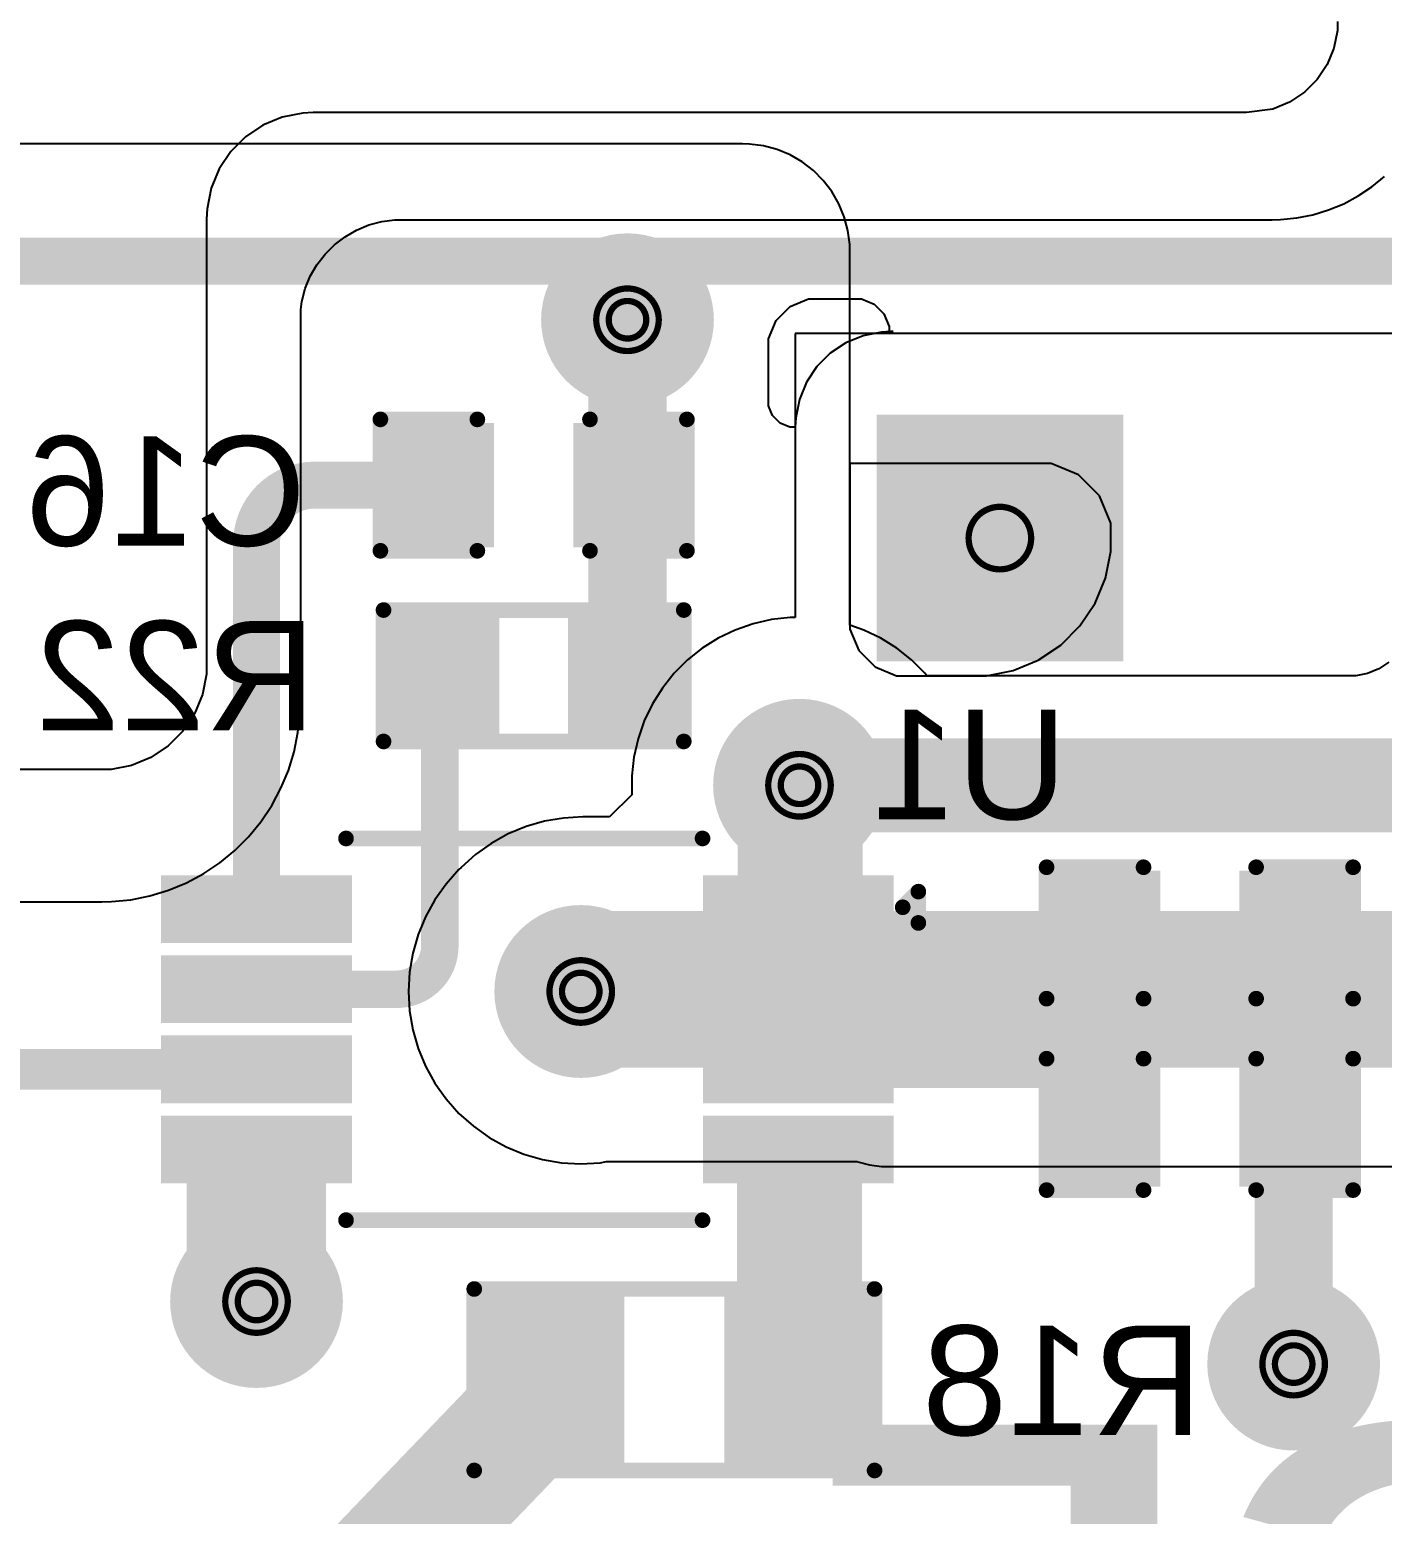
# Model space of a CAD drawing. Header units: inches. Extents: x 0 to 11.2, y -0.2 to 5.5.
# Drawn here: x 0.6289 to 1.0614, y 1.112 to 1.5865 of the extents above; entities that cross this region are included whole.
import ezdxf

# ---------------------------------------------------------------- set-up
doc = ezdxf.new("R2010")
doc.units = ezdxf.units.IN
doc.header["$MEASUREMENT"] = 0
for name, color, linetype in [('Bottom Layer', 5, 'Continuous'), ('Bottom Overlay', 54, 'Continuous'), ('Bottom Paste', 16, 'Continuous'), ('Bottom Solder', 6, 'Continuous'), ('Drill Drawing', 1, 'Continuous'), ('Multi-Layer', 9, 'Continuous'), ('Pad Holes', 156, 'Continuous'), ('Top Layer', 1, 'Continuous'), ('Top Overlay', 2, 'Continuous'), ('Top Solder', 216, 'Continuous'), ('Via Holes', 16, 'Continuous')]:
    doc.layers.add(name, color=color, linetype=linetype)
doc.styles.add('Arial', font='', dxfattribs={"height": 0.2})
doc.styles.add('Arial Black', font='', dxfattribs={"height": 0.2})
doc.styles.get('Arial').set_extended_font_data('Arial')
doc.styles.get('Arial Black').set_extended_font_data('Arial Black')

# ---------------------------------------------------------------- blocks, each defined once
blk = doc.blocks.new('FTEFD25_037_2')
at = {"layer": 'Bottom Layer'}
blk.add_hatch(color=5, dxfattribs=at).paths.add_polyline_path([(0.47834635, -0.23228345), (0.40748025, -0.23228345), (0.40748025, -0.16141735), (0.47834635, -0.16141735)])
at = {"layer": 'Bottom Solder'}
blk.add_hatch(color=6, dxfattribs=at).paths.add_polyline_path([(0.48234635, -0.23628345), (0.40348025, -0.23628345), (0.40348025, -0.15741735), (0.48234635, -0.15741735)])
at = {"layer": 'Multi-Layer'}
blk.add_hatch(color=9, dxfattribs=at).paths.add_polyline_path([(0.47834635, -0.23228345), (0.40748025, -0.23228345), (0.40748025, -0.16141735), (0.47834635, -0.16141735)])
at = {"layer": 'Pad Holes'}
h = blk.add_hatch(color=7, dxfattribs=at)
edge = h.paths.add_edge_path()
edge.add_arc((0.4429133, -0.1968504), 0.0177165, 0, 360)
at = {"layer": 'Top Layer'}
blk.add_hatch(color=1, dxfattribs=at).paths.add_polyline_path([(0.47834635, -0.23228345), (0.40748025, -0.23228345), (0.40748025, -0.16141735), (0.47834635, -0.16141735)])
at = {"layer": 'Top Solder'}
blk.add_hatch(color=216, dxfattribs=at).paths.add_polyline_path([(0.48234635, -0.23628345), (0.40348025, -0.23628345), (0.40348025, -0.15741735), (0.48234635, -0.15741735)])
blk = doc.blocks.new('R___0603_B_32')
at = {"layer": 'Bottom Layer'}
for points in [[(-0.045, -0.0175), (-0.045, 0.0175), (-0.015, 0.0175), (-0.015, -0.0175)], [(0.015, -0.0175), (0.015, 0.0175), (0.045, 0.0175), (0.045, -0.0175)]]:
    blk.add_hatch(color=5, dxfattribs=at).paths.add_polyline_path(points)
at = {"layer": 'Bottom Paste'}
for points in [[(-0.045, -0.0175), (-0.045, 0.0175), (-0.015, 0.0175), (-0.015, -0.0175)], [(0.015, -0.0175), (0.015, 0.0175), (0.045, 0.0175), (0.045, -0.0175)]]:
    blk.add_hatch(color=16, dxfattribs=at).paths.add_polyline_path(points)
at = {"layer": 'Bottom Solder'}
for points in [[(-0.049, -0.0215), (-0.049, 0.0215), (-0.011, 0.0215), (-0.011, -0.0215)], [(0.011, -0.0215), (0.011, 0.0215), (0.049, 0.0215), (0.049, -0.0215)]]:
    blk.add_hatch(color=6, dxfattribs=at).paths.add_polyline_path(points)
at = {"layer": 'Bottom Overlay'}
for points in [[(-0.048, 0.021, 0.005, 0.005, 0), (-0.048, -0.021, 0.005, 0.005, 0)], [(0.0480001, 0.021, 0.005, 0.005, 0), (-0.048, 0.021, 0.005, 0.005, 0)], [(0.0480001, 0.021, 0.005, 0.005, 0), (0.0480001, -0.0209999, 0.005, 0.005, 0)], [(0.0480001, -0.0209999, 0.005, 0.005, 0), (-0.048, -0.021, 0.005, 0.005, 0)]]:
    blk.add_lwpolyline(points, format="xyseb", dxfattribs=at)
for points in [[(-0.04925, 0.021, 0.0025, 0.0025, 1), (-0.04675, 0.021, 0.0025, 0.0025, 1)], [(-0.04925, 0.021, 0.0025, 0.0025, 1), (-0.04675, 0.021, 0.0025, 0.0025, 1)], [(0.0467501, 0.021, 0.0025, 0.0025, 1), (0.0492501, 0.021, 0.0025, 0.0025, 1)], [(0.0467501, 0.021, 0.0025, 0.0025, 1), (0.0492501, 0.021, 0.0025, 0.0025, 1)], [(-0.04925, -0.021, 0.0025, 0.0025, 1), (-0.04675, -0.021, 0.0025, 0.0025, 1)], [(-0.04925, -0.021, 0.0025, 0.0025, 1), (-0.04675, -0.021, 0.0025, 0.0025, 1)], [(0.0467501, -0.0209999, 0.0025, 0.0025, 1), (0.0492501, -0.0209999, 0.0025, 0.0025, 1)], [(0.0467501, -0.0209999, 0.0025, 0.0025, 1), (0.0492501, -0.0209999, 0.0025, 0.0025, 1)]]:
    blk.add_lwpolyline(points, format="xyseb", close=True, dxfattribs=at)
blk = doc.blocks.new('C___0603_B_68')
at = {"layer": 'Bottom Layer'}
for points in [[(-0.045, -0.0175), (-0.045, 0.0175), (-0.015, 0.0175), (-0.015, -0.0175)], [(0.015, -0.0175), (0.015, 0.0175), (0.045, 0.0175), (0.045, -0.0175)]]:
    blk.add_hatch(color=5, dxfattribs=at).paths.add_polyline_path(points)
at = {"layer": 'Bottom Paste'}
for points in [[(-0.045, -0.0175), (-0.045, 0.0175), (-0.015, 0.0175), (-0.015, -0.0175)], [(0.015, -0.0175), (0.015, 0.0175), (0.045, 0.0175), (0.045, -0.0175)]]:
    blk.add_hatch(color=16, dxfattribs=at).paths.add_polyline_path(points)
at = {"layer": 'Bottom Solder'}
for points in [[(-0.0473622, -0.0198622), (-0.0473622, 0.0198622), (-0.0126378, 0.0198622), (-0.0126378, -0.0198622)], [(0.0126378, -0.0198622), (0.0126378, 0.0198622), (0.0473622, 0.0198622), (0.0473622, -0.0198622)]]:
    blk.add_hatch(color=6, dxfattribs=at).paths.add_polyline_path(points)
at = {"layer": 'Bottom Overlay'}
for points in [[(-0.049, -0.021, 0.005, 0.005, 0), (-0.0490001, 0.0209999, 0.005, 0.005, 0)], [(-0.0180001, 0.0209999, 0.005, 0.005, 0), (-0.0490001, 0.0209999, 0.005, 0.005, 0)], [(0.049, 0.021, 0.005, 0.005, 0), (0.018, 0.021, 0.005, 0.005, 0)], [(0.0490001, -0.0209999, 0.005, 0.005, 0), (0.049, 0.021, 0.005, 0.005, 0)], [(-0.0179999, -0.0210001, 0.005, 0.005, 0), (-0.049, -0.021, 0.005, 0.005, 0)], [(0.0490001, -0.0209999, 0.005, 0.005, 0), (0.0180001, -0.0209999, 0.005, 0.005, 0)]]:
    blk.add_lwpolyline(points, format="xyseb", dxfattribs=at)
for points in [[(-0.0502501, 0.0209999, 0.0025, 0.0025, 1), (-0.0477501, 0.0209999, 0.0025, 0.0025, 1)], [(-0.0502501, 0.0209999, 0.0025, 0.0025, 1), (-0.0477501, 0.0209999, 0.0025, 0.0025, 1)], [(-0.0192501, 0.0209999, 0.0025, 0.0025, 1), (-0.0167501, 0.0209999, 0.0025, 0.0025, 1)], [(0.01675, 0.021, 0.0025, 0.0025, 1), (0.01925, 0.021, 0.0025, 0.0025, 1)], [(0.04775, 0.021, 0.0025, 0.0025, 1), (0.05025, 0.021, 0.0025, 0.0025, 1)], [(0.04775, 0.021, 0.0025, 0.0025, 1), (0.05025, 0.021, 0.0025, 0.0025, 1)], [(-0.05025, -0.021, 0.0025, 0.0025, 1), (-0.04775, -0.021, 0.0025, 0.0025, 1)], [(-0.05025, -0.021, 0.0025, 0.0025, 1), (-0.04775, -0.021, 0.0025, 0.0025, 1)], [(-0.0192499, -0.0210001, 0.0025, 0.0025, 1), (-0.0167499, -0.0210001, 0.0025, 0.0025, 1)], [(0.0167501, -0.0209999, 0.0025, 0.0025, 1), (0.0192501, -0.0209999, 0.0025, 0.0025, 1)], [(0.0477501, -0.0209999, 0.0025, 0.0025, 1), (0.0502501, -0.0209999, 0.0025, 0.0025, 1)], [(0.0477501, -0.0209999, 0.0025, 0.0025, 1), (0.0502501, -0.0209999, 0.0025, 0.0025, 1)]]:
    blk.add_lwpolyline(points, format="xyseb", close=True, dxfattribs=at)
blk = doc.blocks.new('8_VSSOP__P_____0_65____5_3_1____B_82')
at = {"layer": 'Bottom Layer'}
for points in [[(-0.1151574, 0.02952755), (-0.1151574, 0.04724405), (-0.0580708, 0.04724405), (-0.0580708, 0.02952755)], [(0.0580708, 0.02952755), (0.0580708, 0.04724405), (0.1151574, 0.04724405), (0.1151574, 0.02952755)], [(-0.1151575, 0.003936850000000001), (-0.1151575, 0.02165335), (-0.0580709, 0.02165335), (-0.0580709, 0.003936849999999999)], [(0.0580708, 0.003937050000000002), (0.0580708, 0.02165355), (0.1151574, 0.02165355), (0.1151574, 0.003937049999999998)], [(-0.1151574, -0.02165355), (-0.1151574, -0.003937049999999998), (-0.0580708, -0.003937050000000002), (-0.0580708, -0.02165355)], [(0.0580708, -0.02165355), (0.0580708, -0.003937049999999998), (0.1151574, -0.003937050000000002), (0.1151574, -0.02165355)], [(-0.1151575, -0.04724425), (-0.1151575, -0.02952775), (-0.0580709, -0.02952775), (-0.0580709, -0.04724425)], [(0.0580708, -0.04724405), (0.0580708, -0.02952755), (0.1151574, -0.02952755), (0.1151574, -0.04724405)]]:
    blk.add_hatch(color=5, dxfattribs=at).paths.add_polyline_path(points)
at = {"layer": 'Bottom Paste'}
for points in [[(-0.1151574, 0.02952755), (-0.1151574, 0.04724405), (-0.0580708, 0.04724405), (-0.0580708, 0.02952755)], [(0.0580708, 0.02952755), (0.0580708, 0.04724405), (0.1151574, 0.04724405), (0.1151574, 0.02952755)], [(-0.1151575, 0.003936850000000001), (-0.1151575, 0.02165335), (-0.0580709, 0.02165335), (-0.0580709, 0.003936849999999999)], [(0.0580708, 0.003937050000000002), (0.0580708, 0.02165355), (0.1151574, 0.02165355), (0.1151574, 0.003937049999999998)], [(-0.1151574, -0.02165355), (-0.1151574, -0.003937049999999998), (-0.0580708, -0.003937050000000002), (-0.0580708, -0.02165355)], [(0.0580708, -0.02165355), (0.0580708, -0.003937049999999998), (0.1151574, -0.003937050000000002), (0.1151574, -0.02165355)], [(-0.1151575, -0.04724425), (-0.1151575, -0.02952775), (-0.0580709, -0.02952775), (-0.0580709, -0.04724425)], [(0.0580708, -0.04724405), (0.0580708, -0.02952755), (0.1151574, -0.02952755), (0.1151574, -0.04724405)]]:
    blk.add_hatch(color=16, dxfattribs=at).paths.add_polyline_path(points)
at = {"layer": 'Bottom Solder'}
for points in [[(-0.1171259, 0.02755905), (-0.1171259, 0.04921255), (-0.0561023, 0.04921255), (-0.0561023, 0.02755905)], [(0.0561023, 0.02755905), (0.0561023, 0.04921255), (0.1171259, 0.04921255), (0.1171259, 0.02755905)], [(-0.117126, 0.001968350000000002), (-0.117126, 0.02362185), (-0.0561024, 0.02362185), (-0.0561024, 0.001968349999999998)], [(0.0561023, 0.001968550000000002), (0.0561023, 0.02362205), (0.1171259, 0.02362205), (0.1171259, 0.001968549999999999)], [(-0.1171259, -0.02362205), (-0.1171259, -0.001968549999999999), (-0.0561023, -0.001968550000000002), (-0.0561023, -0.02362205)], [(0.0561023, -0.02362205), (0.0561023, -0.001968549999999999), (0.1171259, -0.001968550000000002), (0.1171259, -0.02362205)], [(-0.117126, -0.04921275), (-0.117126, -0.02755925), (-0.0561024, -0.02755925), (-0.0561024, -0.04921275)], [(0.0561023, -0.04921255), (0.0561023, -0.02755905), (0.1171259, -0.02755905), (0.1171259, -0.04921255)]]:
    blk.add_hatch(color=6, dxfattribs=at).paths.add_polyline_path(points)
at = {"layer": 'Bottom Overlay'}
for points in [[(0.0579999, 0.0609998, 0.005, 0.005, 0), (-0.056, 0.0609999, 0.005, 0.005, 0)], [(-0.1249999, -0.044, 0.005, 0.005, 0), (-0.125, -0.034, 0.005, 0.005, 0)], [(-0.12, -0.0390001, 0.005, 0.005, 0), (-0.125, -0.034, 0.005, 0.005, 0)], [(-0.12, -0.0390001, 0.005, 0.005, 0), (-0.1249999, -0.044, 0.005, 0.005, 0)], [(0.0579999, -0.0610001, 0.005, 0.005, 0), (-0.056, -0.0610001, 0.005, 0.005, 0)]]:
    blk.add_lwpolyline(points, format="xyseb", dxfattribs=at)
for points in [[(-0.05725, 0.0609999, 0.0025, 0.0025, 1), (-0.05475, 0.0609999, 0.0025, 0.0025, 1)], [(0.0567499, 0.0609998, 0.0025, 0.0025, 1), (0.0592499, 0.0609998, 0.0025, 0.0025, 1)], [(-0.12625, -0.034, 0.0025, 0.0025, 1), (-0.12375, -0.034, 0.0025, 0.0025, 1)], [(-0.12625, -0.034, 0.0025, 0.0025, 1), (-0.12375, -0.034, 0.0025, 0.0025, 1)], [(-0.12125, -0.0390001, 0.0025, 0.0025, 1), (-0.11875, -0.0390001, 0.0025, 0.0025, 1)], [(-0.12125, -0.0390001, 0.0025, 0.0025, 1), (-0.11875, -0.0390001, 0.0025, 0.0025, 1)], [(-0.1262499, -0.044, 0.0025, 0.0025, 1), (-0.1237499, -0.044, 0.0025, 0.0025, 1)], [(-0.1262499, -0.044, 0.0025, 0.0025, 1), (-0.1237499, -0.044, 0.0025, 0.0025, 1)], [(-0.05725, -0.0610001, 0.0025, 0.0025, 1), (-0.05475, -0.0610001, 0.0025, 0.0025, 1)], [(0.0567499, -0.0610001, 0.0025, 0.0025, 1), (0.0592499, -0.0610001, 0.0025, 0.0025, 1)]]:
    blk.add_lwpolyline(points, format="xyseb", close=True, dxfattribs=at)
blk = doc.blocks.new('R___0805_B_85')
at = {"layer": 'Bottom Layer'}
for points in [[(-0.0599999, 0.025), (-0.0199999, 0.025), (-0.0199999, -0.025), (-0.0599999, -0.025)], [(0.02, 0.025), (0.06, 0.025), (0.06, -0.025), (0.02, -0.025)]]:
    blk.add_hatch(color=5, dxfattribs=at).paths.add_polyline_path(points)
at = {"layer": 'Bottom Paste'}
for points in [[(-0.0599999, 0.025), (-0.0199999, 0.025), (-0.0199999, -0.025), (-0.0599999, -0.025)], [(0.02, 0.025), (0.06, 0.025), (0.06, -0.025), (0.02, -0.025)]]:
    blk.add_hatch(color=16, dxfattribs=at).paths.add_polyline_path(points)
at = {"layer": 'Bottom Solder'}
for points in [[(-0.0639999, 0.029), (-0.0159999, 0.029), (-0.0159999, -0.029), (-0.0639999, -0.029)], [(0.016, 0.029), (0.064, 0.029), (0.064, -0.029), (0.016, -0.029)]]:
    blk.add_hatch(color=6, dxfattribs=at).paths.add_polyline_path(points)
at = {"layer": 'Bottom Overlay'}
for points in [[(-0.064, 0.029, 0.005, 0.005, 0), (-0.064, -0.029, 0.005, 0.005, 0)], [(0.0640001, 0.029, 0.005, 0.005, 0), (-0.064, 0.029, 0.005, 0.005, 0)], [(0.0640001, 0.029, 0.005, 0.005, 0), (0.0640001, -0.029, 0.005, 0.005, 0)], [(0.0640001, -0.029, 0.005, 0.005, 0), (-0.064, -0.029, 0.005, 0.005, 0)]]:
    blk.add_lwpolyline(points, format="xyseb", dxfattribs=at)
for points in [[(-0.06525, 0.029, 0.0025, 0.0025, 1), (-0.06275, 0.029, 0.0025, 0.0025, 1)], [(-0.06525, 0.029, 0.0025, 0.0025, 1), (-0.06275, 0.029, 0.0025, 0.0025, 1)], [(0.0627501, 0.029, 0.0025, 0.0025, 1), (0.0652501, 0.029, 0.0025, 0.0025, 1)], [(0.0627501, 0.029, 0.0025, 0.0025, 1), (0.0652501, 0.029, 0.0025, 0.0025, 1)], [(-0.06525, -0.029, 0.0025, 0.0025, 1), (-0.06275, -0.029, 0.0025, 0.0025, 1)], [(-0.06525, -0.029, 0.0025, 0.0025, 1), (-0.06275, -0.029, 0.0025, 0.0025, 1)], [(0.0627501, -0.029, 0.0025, 0.0025, 1), (0.0652501, -0.029, 0.0025, 0.0025, 1)], [(0.0627501, -0.029, 0.0025, 0.0025, 1), (0.0652501, -0.029, 0.0025, 0.0025, 1)]]:
    blk.add_lwpolyline(points, format="xyseb", close=True, dxfattribs=at)
blk = doc.blocks.new('C___0603_B_90')
at = {"layer": 'Bottom Layer'}
for points in [[(-0.045, -0.0175), (-0.045, 0.0175), (-0.015, 0.0175), (-0.015, -0.0175)], [(0.015, -0.0175), (0.015, 0.0175), (0.045, 0.0175), (0.045, -0.0175)]]:
    blk.add_hatch(color=5, dxfattribs=at).paths.add_polyline_path(points)
at = {"layer": 'Bottom Paste'}
for points in [[(-0.045, -0.0175), (-0.045, 0.0175), (-0.015, 0.0175), (-0.015, -0.0175)], [(0.015, -0.0175), (0.015, 0.0175), (0.045, 0.0175), (0.045, -0.0175)]]:
    blk.add_hatch(color=16, dxfattribs=at).paths.add_polyline_path(points)
at = {"layer": 'Bottom Solder'}
for points in [[(-0.0473622, -0.0198622), (-0.0473622, 0.0198622), (-0.0126378, 0.0198622), (-0.0126378, -0.0198622)], [(0.0126378, -0.0198622), (0.0126378, 0.0198622), (0.0473622, 0.0198622), (0.0473622, -0.0198622)]]:
    blk.add_hatch(color=6, dxfattribs=at).paths.add_polyline_path(points)
at = {"layer": 'Bottom Overlay'}
for points in [[(-0.018, 0.0209999, 0.005, 0.005, 0), (-0.049, 0.021, 0.005, 0.005, 0)], [(-0.049, 0.021, 0.005, 0.005, 0), (-0.049, -0.021, 0.005, 0.005, 0)], [(0.049, 0.021, 0.005, 0.005, 0), (0.018, 0.021, 0.005, 0.005, 0)], [(0.049, 0.021, 0.005, 0.005, 0), (0.049, -0.021, 0.005, 0.005, 0)], [(-0.018, -0.021, 0.005, 0.005, 0), (-0.049, -0.021, 0.005, 0.005, 0)], [(0.049, -0.021, 0.005, 0.005, 0), (0.018, -0.021, 0.005, 0.005, 0)]]:
    blk.add_lwpolyline(points, format="xyseb", dxfattribs=at)
for points in [[(-0.05025, 0.021, 0.0025, 0.0025, 1), (-0.04775, 0.021, 0.0025, 0.0025, 1)], [(-0.05025, 0.021, 0.0025, 0.0025, 1), (-0.04775, 0.021, 0.0025, 0.0025, 1)], [(-0.01925, 0.0209999, 0.0025, 0.0025, 1), (-0.01675, 0.0209999, 0.0025, 0.0025, 1)], [(0.01675, 0.021, 0.0025, 0.0025, 1), (0.01925, 0.021, 0.0025, 0.0025, 1)], [(0.04775, 0.021, 0.0025, 0.0025, 1), (0.05025, 0.021, 0.0025, 0.0025, 1)], [(0.04775, 0.021, 0.0025, 0.0025, 1), (0.05025, 0.021, 0.0025, 0.0025, 1)], [(-0.05025, -0.021, 0.0025, 0.0025, 1), (-0.04775, -0.021, 0.0025, 0.0025, 1)], [(-0.05025, -0.021, 0.0025, 0.0025, 1), (-0.04775, -0.021, 0.0025, 0.0025, 1)], [(-0.01925, -0.021, 0.0025, 0.0025, 1), (-0.01675, -0.021, 0.0025, 0.0025, 1)], [(0.01675, -0.021, 0.0025, 0.0025, 1), (0.01925, -0.021, 0.0025, 0.0025, 1)], [(0.04775, -0.021, 0.0025, 0.0025, 1), (0.05025, -0.021, 0.0025, 0.0025, 1)], [(0.04775, -0.021, 0.0025, 0.0025, 1), (0.05025, -0.021, 0.0025, 0.0025, 1)]]:
    blk.add_lwpolyline(points, format="xyseb", close=True, dxfattribs=at)
blk = doc.blocks.new('C___0603_B_91')
at = {"layer": 'Bottom Layer'}
for points in [[(-0.045, -0.0175), (-0.045, 0.0175), (-0.015, 0.0175), (-0.015, -0.0175)], [(0.0150001, -0.0174999), (0.0150001, 0.0175001), (0.0450001, 0.0175001), (0.0450001, -0.0174999)]]:
    blk.add_hatch(color=5, dxfattribs=at).paths.add_polyline_path(points)
at = {"layer": 'Bottom Paste'}
for points in [[(-0.045, -0.0175), (-0.045, 0.0175), (-0.015, 0.0175), (-0.015, -0.0175)], [(0.0150001, -0.0174999), (0.0150001, 0.0175001), (0.0450001, 0.0175001), (0.0450001, -0.0174999)]]:
    blk.add_hatch(color=16, dxfattribs=at).paths.add_polyline_path(points)
at = {"layer": 'Bottom Solder'}
for points in [[(-0.0473622, -0.0198622), (-0.0473622, 0.0198622), (-0.0126378, 0.0198622), (-0.0126378, -0.0198622)], [(0.0126379, -0.0198621), (0.0126379, 0.0198623), (0.0473623, 0.0198623), (0.0473623, -0.0198621)]]:
    blk.add_hatch(color=6, dxfattribs=at).paths.add_polyline_path(points)
at = {"layer": 'Bottom Overlay'}
for points in [[(-0.018, 0.0210001, 0.005, 0.005, 0), (-0.049, 0.0210001, 0.005, 0.005, 0)], [(-0.049, 0.0210001, 0.005, 0.005, 0), (-0.049, -0.0209998, 0.005, 0.005, 0)], [(0.049, 0.0210001, 0.005, 0.005, 0), (0.018, 0.0210001, 0.005, 0.005, 0)], [(0.049, 0.0210001, 0.005, 0.005, 0), (0.049, -0.021, 0.005, 0.005, 0)], [(-0.0180001, -0.0209998, 0.005, 0.005, 0), (-0.049, -0.0209998, 0.005, 0.005, 0)], [(0.049, -0.021, 0.005, 0.005, 0), (0.018, -0.0209998, 0.005, 0.005, 0)]]:
    blk.add_lwpolyline(points, format="xyseb", dxfattribs=at)
for points in [[(-0.05025, 0.0210001, 0.0025, 0.0025, 1), (-0.04775, 0.0210001, 0.0025, 0.0025, 1)], [(-0.05025, 0.0210001, 0.0025, 0.0025, 1), (-0.04775, 0.0210001, 0.0025, 0.0025, 1)], [(-0.01925, 0.0210001, 0.0025, 0.0025, 1), (-0.01675, 0.0210001, 0.0025, 0.0025, 1)], [(0.01675, 0.0210001, 0.0025, 0.0025, 1), (0.01925, 0.0210001, 0.0025, 0.0025, 1)], [(0.04775, 0.0210001, 0.0025, 0.0025, 1), (0.05025, 0.0210001, 0.0025, 0.0025, 1)], [(0.04775, 0.0210001, 0.0025, 0.0025, 1), (0.05025, 0.0210001, 0.0025, 0.0025, 1)], [(-0.05025, -0.0209998, 0.0025, 0.0025, 1), (-0.04775, -0.0209998, 0.0025, 0.0025, 1)], [(-0.05025, -0.0209998, 0.0025, 0.0025, 1), (-0.04775, -0.0209998, 0.0025, 0.0025, 1)], [(-0.0192501, -0.0209998, 0.0025, 0.0025, 1), (-0.0167501, -0.0209998, 0.0025, 0.0025, 1)], [(0.01675, -0.0209998, 0.0025, 0.0025, 1), (0.01925, -0.0209998, 0.0025, 0.0025, 1)], [(0.04775, -0.021, 0.0025, 0.0025, 1), (0.05025, -0.021, 0.0025, 0.0025, 1)], [(0.04775, -0.021, 0.0025, 0.0025, 1), (0.05025, -0.021, 0.0025, 0.0025, 1)]]:
    blk.add_lwpolyline(points, format="xyseb", close=True, dxfattribs=at)

msp = doc.modelspace()

# ---------------------------------------------------------------- hatches: boundary and pattern name
at = {"layer": 'Bottom Layer'}
h = msp.add_hatch(color=5, dxfattribs=at)
edge = h.paths.add_edge_path()
edge.add_arc((0.82, 1.4937788), 0.023622, 0, 360)
h = msp.add_hatch(color=5, dxfattribs=at)
edge = h.paths.add_edge_path()
edge.add_arc((0.875, 1.345), 0.023622, 0, 360)
for points in [[(0.8952286, 1.345), (0.8552286, 1.345), (0.8552286, 1.305386), (0.8952286, 1.305386)], [(0.8054095, 1.270937), (0.9031573, 1.270937), (0.9031573, 1.2886536), (0.8054095, 1.2886536)], [(0.6790789, 1.18), (0.7236349, 1.18), (0.7236349, 1.2286142), (0.6790789, 1.2286142)], [(0.8549999, 1.13), (0.8949999, 1.13), (0.8949999, 1.2286142), (0.8549999, 1.2286142)]]:
    msp.add_hatch(color=5, dxfattribs=at).paths.add_polyline_path(points)
h = msp.add_hatch(color=5, dxfattribs=at)
edge = h.paths.add_edge_path()
edge.add_arc((0.8050577, 1.2790918), 0.023622, 0, 360)
h = msp.add_hatch(color=5, dxfattribs=at)
edge = h.paths.add_edge_path()
edge.add_arc((0.7013859, 1.18), 0.023622, 0, 360)
h = msp.add_hatch(color=5, dxfattribs=at)
edge = h.paths.add_edge_path()
edge.add_arc((1.033008, 1.16), 0.023622, 0, 360)
at = {"layer": 'Bottom Solder'}
h = msp.add_hatch(color=6, dxfattribs=at)
edge = h.paths.add_edge_path()
edge.add_arc((0.82, 1.4937788), 0.027622, 0, 360)
h = msp.add_hatch(color=6, dxfattribs=at)
edge = h.paths.add_edge_path()
edge.add_arc((0.875, 1.345), 0.027622, 0, 360)
h = msp.add_hatch(color=6, dxfattribs=at)
edge = h.paths.add_edge_path()
edge.add_arc((0.8050577, 1.2790918), 0.027622, 0, 360)
h = msp.add_hatch(color=6, dxfattribs=at)
edge = h.paths.add_edge_path()
edge.add_arc((0.7013859, 1.18), 0.027622, 0, 360)
h = msp.add_hatch(color=6, dxfattribs=at)
edge = h.paths.add_edge_path()
edge.add_arc((1.033008, 1.16), 0.027622, 0, 360)
at = {"layer": 'Top Layer'}
h = msp.add_hatch(color=1, dxfattribs=at)
edge = h.paths.add_edge_path()
edge.add_arc((0.82, 1.4937788), 0.023622, 0, 360)
h = msp.add_hatch(color=1, dxfattribs=at)
edge = h.paths.add_edge_path()
edge.add_arc((0.875, 1.345), 0.023622, 0, 360)
h = msp.add_hatch(color=1, dxfattribs=at)
edge = h.paths.add_edge_path()
edge.add_arc((0.8050577, 1.2790918), 0.023622, 0, 360)
h = msp.add_hatch(color=1, dxfattribs=at)
edge = h.paths.add_edge_path()
edge.add_arc((0.7013859, 1.18), 0.023622, 0, 360)
h = msp.add_hatch(color=1, dxfattribs=at)
edge = h.paths.add_edge_path()
edge.add_arc((1.033008, 1.16), 0.023622, 0, 360)
at = {"layer": 'Top Solder'}
h = msp.add_hatch(color=216, dxfattribs=at)
edge = h.paths.add_edge_path()
edge.add_arc((0.82, 1.4937788), 0.027622, 0, 360)
h = msp.add_hatch(color=216, dxfattribs=at)
edge = h.paths.add_edge_path()
edge.add_arc((0.875, 1.345), 0.027622, 0, 360)
h = msp.add_hatch(color=216, dxfattribs=at)
edge = h.paths.add_edge_path()
edge.add_arc((0.8050577, 1.2790918), 0.027622, 0, 360)
h = msp.add_hatch(color=216, dxfattribs=at)
edge = h.paths.add_edge_path()
edge.add_arc((0.7013859, 1.18), 0.027622, 0, 360)
h = msp.add_hatch(color=216, dxfattribs=at)
edge = h.paths.add_edge_path()
edge.add_arc((1.033008, 1.16), 0.027622, 0, 360)
at = {"layer": 'Via Holes'}
h = msp.add_hatch(color=7, dxfattribs=at)
edge = h.paths.add_edge_path()
edge.add_arc((0.82, 1.4937788), 0.011811, 0, 360)
h = msp.add_hatch(color=7, dxfattribs=at)
edge = h.paths.add_edge_path()
edge.add_arc((0.875, 1.345), 0.011811, 0, 360)
h = msp.add_hatch(color=7, dxfattribs=at)
edge = h.paths.add_edge_path()
edge.add_arc((0.8050577, 1.2790918), 0.011811, 0, 360)
h = msp.add_hatch(color=7, dxfattribs=at)
edge = h.paths.add_edge_path()
edge.add_arc((0.7013859, 1.18), 0.011811, 0, 360)
h = msp.add_hatch(color=7, dxfattribs=at)
edge = h.paths.add_edge_path()
edge.add_arc((1.033008, 1.16), 0.011811, 0, 360)

# ---------------------------------------------------------------- linework, layer by layer
at = {"layer": 'Bottom Layer'}
for p, q in [((0.8567625, 1.5499997), (0.2, 1.55)), ((0.8590107, 1.5499262), (0.8567625, 1.5499997)), ((0.8634688, 1.5493394), (0.8590107, 1.5499262)), ((0.8678121, 1.5481756), (0.8634688, 1.5493394)), ((0.8719664, 1.5464549), (0.8678121, 1.5481756)), ((0.8758605, 1.5442067), (0.8719664, 1.5464549)), ((0.8794279, 1.5414694), (0.8758605, 1.5442067)), ((0.8826074, 1.5382899), (0.8794279, 1.5414694)), ((0.8853447, 1.5347225), (0.8826074, 1.5382899)), ((0.8875929, 1.5308284), (0.8853447, 1.5347225)), ((0.8893136, 1.5266741), (0.8875929, 1.5308284)), ((0.8904773, 1.5223308), (0.8893136, 1.5266741)), ((0.8910641, 1.5178727), (0.8904773, 1.5223308)), ((0.8911376, 1.5156245), (0.8910641, 1.5178727)), ((0.8911378, 1.5156246), (0.8911376, 1.5156245)), ((0.8911383, 1.3961629), (0.8911378, 1.5156246)), ((0.9506873, 1.4478123), (0.891138, 1.4478123)), ((0.891138, 1.4478123), (0.891138, 1.3986321)), ((0.9554238, 1.4478123), (0.9506873, 1.4478123)), ((0.9506873, 1.4478123), (0.9506873, 1.4478123)), ((0.9641758, 1.444187), (0.9554238, 1.4478123)), ((0.9708743, 1.4374885), (0.9641758, 1.444187)), ((0.9744996, 1.4287365), (0.9708743, 1.4374885)), ((0.9744996, 1.424), (0.9744996, 1.4287365)), ((0.9744996, 1.4196663), (0.9744996, 1.424)), ((0.9728087, 1.4111656), (0.9744996, 1.4196663)), ((0.9694918, 1.4031581), (0.9728087, 1.4111656)), ((0.9646766, 1.3959516), (0.9694918, 1.4031581)), ((0.891138, 1.3986321), (0.891138, 1.3949259)), ((0.8955526, 1.3946183), (0.8911383, 1.3961629)), ((0.9585479, 1.3898229), (0.9646766, 1.3959516)), ((0.891138, 1.3949259), (0.8939746, 1.3880779)), ((0.9009788, 1.3920052), (0.8955526, 1.3946183)), ((0.9060784, 1.3888009), (0.9009788, 1.3920052)), ((0.8939746, 1.3880779), (0.8992159, 1.3828366)), ((0.9107871, 1.3850458), (0.9060784, 1.3888009)), ((0.9513414, 1.3850077), (0.9585479, 1.3898229)), ((0.8992159, 1.3828366), (0.9060639, 1.38)), ((0.9150458, 1.3807871), (0.9107871, 1.3850458)), ((0.9156735, 1.38), (0.9150458, 1.3807871)), ((0.9348332, 1.38), (0.9433339, 1.3816908)), ((0.9433339, 1.3816908), (0.9513414, 1.3850077)), ((1.0601917, 1.3822255), (1.056633, 1.3807514)), ((1.0633945, 1.3843655), (1.0601917, 1.3822255)), ((0.9060639, 1.38), (0.9097701, 1.38)), ((0.9097701, 1.38), (0.9097702, 1.38)), ((0.9097702, 1.38), (0.9304996, 1.38)), ((1.052855, 1.38), (0.9156735, 1.38)), ((0.9304996, 1.38), (0.9348332, 1.38)), ((1.056633, 1.3807514), (1.052855, 1.38))]:
    msp.add_line(p, q, dxfattribs=at)
for points in [[(0.82, 1.4409382, 0.025, 0.025, 0), (0.82, 1.4937788, 0.025, 0.025, 0)], [(0.82, 1.38, 0.025, 0.025, 0), (0.82, 1.4409382, 0.025, 0.025, 0)], [(0.7013859, 1.4223241, 0.015, 0.015, -0.4142135623730951), (0.72, 1.4409382, 0.015, 0.015, 0)], [(0.72, 1.4409382, 0.015, 0.015, 0), (0.76, 1.4409382, 0.015, 0.015, 0)], [(0.7013859, 1.3070006, 0.015, 0.015, 0), (0.7013859, 1.4223241, 0.015, 0.015, 0)], [(0.76, 1.2936284, 0.012, 0.012, 0), (0.76, 1.38, 0.012, 0.012, 0)], [(0.875, 1.3057718, 0.012, 0.012, 0), (0.875, 1.345, 0.012, 0.012, 0)], [(0.8746142, 1.305386, 0.012, 0.012, 0), (0.875, 1.3057718, 0.012, 0.012, 0)], [(1.033008, 1.2366142, 0.025, 0.025, 0), (1.033008, 1.2977954, 0.025, 0.025, 0)], [(0.9640166, 1.2842953, 0.012, 0.012, 0), (0.9729999, 1.2977953, 0.012, 0.012, 0)], [(0.76, 1.2936284, 0.012, 0.012, -0.4142135623730951), (0.7461669, 1.2797953, 0.012, 0.012, 0)], [(0.9640165, 1.2842951, 0.012, 0.012, -0.1826719677957609), (0.9521108, 1.2797953, 0.012, 0.012, 0)], [(0.9640165, 1.2842951, 0.012, 0.012, 0), (0.9640166, 1.2842953, 0.012, 0.012, 0)], [(0.7013859, 1.2797953, 0.012, 0.012, 0), (0.7461669, 1.2797953, 0.012, 0.012, 0)], [(0.8050577, 1.2790918, 0.012, 0.012, 0), (0.8054095, 1.2794436, 0.012, 0.012, 0)], [(0.8054095, 1.2794436, 0.012, 0.012, 0), (0.8742624, 1.2794436, 0.012, 0.012, 0)], [(0.8742624, 1.2794436, 0.012, 0.012, 0), (0.8746141, 1.2797953, 0.012, 0.012, 0)], [(0.8746141, 1.2797953, 0.012, 0.012, 0), (0.9521108, 1.2797953, 0.012, 0.012, 0)], [(0.5993526, 1.2542047, 0.013, 0.013, 0), (0.7013859, 1.2542047, 0.013, 0.013, 0)], [(0.8746142, 1.2542049, 0.012, 0.012, 0), (0.9528847, 1.2542049, 0.012, 0.012, 0)], [(0.9528847, 1.2542049, 0.012, 0.012, -0.1757618832078426), (0.9641622, 1.2501142, 0.012, 0.012, 0)], [(0.9641622, 1.2501142, 0.012, 0.012, 0), (0.973008, 1.2366142, 0.012, 0.012, 0)], [(1.033008, 1.16, 0.025, 0.025, 0), (1.033008, 1.2366142, 0.025, 0.025, 0)], [(0.7013859, 1.18, 0.012, 0.012, 0), (0.7013859, 1.2286142, 0.012, 0.012, 0)], [(0.8749999, 1.155, 0.015, 0.015, 0), (0.8749999, 1.2246118, 0.015, 0.015, 0)], [(0.7189344, 1.0713303, 0.04, 0.04, 0), (0.793213, 1.1486519, 0.04, 0.04, 0)]]:
    msp.add_lwpolyline(points, format="xyseb", dxfattribs=at)
for points in [[(0.81375, 1.4937788, 0.0125, 0.0125, 1), (0.82625, 1.4937788, 0.0125, 0.0125, 1)], [(0.81375, 1.4409382, 0.0125, 0.0125, 1), (0.82625, 1.4409382, 0.0125, 0.0125, 1)], [(0.81375, 1.4409382, 0.0125, 0.0125, 1), (0.82625, 1.4409382, 0.0125, 0.0125, 1)], [(0.71625, 1.4409382, 0.0075, 0.0075, 1), (0.72375, 1.4409382, 0.0075, 0.0075, 1)], [(0.71625, 1.4409382, 0.0075, 0.0075, 1), (0.72375, 1.4409382, 0.0075, 0.0075, 1)], [(0.75625, 1.4409382, 0.0075, 0.0075, 1), (0.76375, 1.4409382, 0.0075, 0.0075, 1)], [(0.6976359, 1.4223241, 0.0075, 0.0075, 1), (0.7051359, 1.4223241, 0.0075, 0.0075, 1)], [(0.6976359, 1.4223241, 0.0075, 0.0075, 1), (0.7051359, 1.4223241, 0.0075, 0.0075, 1)], [(0.81375, 1.38, 0.0125, 0.0125, 1), (0.82625, 1.38, 0.0125, 0.0125, 1)], [(0.757, 1.38, 0.006, 0.006, 1), (0.763, 1.38, 0.006, 0.006, 1)], [(0.872, 1.345, 0.006, 0.006, 1), (0.878, 1.345, 0.006, 0.006, 1)], [(0.6976359, 1.3070006, 0.0075, 0.0075, 1), (0.7051359, 1.3070006, 0.0075, 0.0075, 1)], [(0.8716142, 1.305386, 0.006, 0.006, 1), (0.8776142, 1.305386, 0.006, 0.006, 1)], [(0.872, 1.3057718, 0.006, 0.006, 1), (0.878, 1.3057718, 0.006, 0.006, 1)], [(0.872, 1.3057718, 0.006, 0.006, 1), (0.878, 1.3057718, 0.006, 0.006, 1)], [(1.026758, 1.2977954, 0.0125, 0.0125, 1), (1.039258, 1.2977954, 0.0125, 0.0125, 1)], [(0.9699999, 1.2977953, 0.006, 0.006, 1), (0.9759999, 1.2977953, 0.006, 0.006, 1)], [(0.757, 1.2936284, 0.006, 0.006, 1), (0.763, 1.2936284, 0.006, 0.006, 1)], [(0.757, 1.2936284, 0.006, 0.006, 1), (0.763, 1.2936284, 0.006, 0.006, 1)], [(0.9610165, 1.2842951, 0.006, 0.006, 1), (0.9670165, 1.2842951, 0.006, 0.006, 1)], [(0.9610165, 1.2842951, 0.006, 0.006, 1), (0.9670165, 1.2842951, 0.006, 0.006, 1)], [(0.9610166, 1.2842953, 0.006, 0.006, 1), (0.9670166, 1.2842953, 0.006, 0.006, 1)], [(0.9610166, 1.2842953, 0.006, 0.006, 1), (0.9670166, 1.2842953, 0.006, 0.006, 1)], [(0.6983859, 1.2797953, 0.006, 0.006, 1), (0.7043859, 1.2797953, 0.006, 0.006, 1)], [(0.7431669, 1.2797953, 0.006, 0.006, 1), (0.7491669, 1.2797953, 0.006, 0.006, 1)], [(0.7431669, 1.2797953, 0.006, 0.006, 1), (0.7491669, 1.2797953, 0.006, 0.006, 1)], [(0.8020577, 1.2790918, 0.006, 0.006, 1), (0.8080577, 1.2790918, 0.006, 0.006, 1)], [(0.8024095, 1.2794436, 0.006, 0.006, 1), (0.8084095, 1.2794436, 0.006, 0.006, 1)], [(0.8024095, 1.2794436, 0.006, 0.006, 1), (0.8084095, 1.2794436, 0.006, 0.006, 1)], [(0.8712624, 1.2794436, 0.006, 0.006, 1), (0.8772624, 1.2794436, 0.006, 0.006, 1)], [(0.8712624, 1.2794436, 0.006, 0.006, 1), (0.8772624, 1.2794436, 0.006, 0.006, 1)], [(0.8716141, 1.2797953, 0.006, 0.006, 1), (0.8776141, 1.2797953, 0.006, 0.006, 1)], [(0.8716141, 1.2797953, 0.006, 0.006, 1), (0.8776141, 1.2797953, 0.006, 0.006, 1)], [(0.9491108, 1.2797953, 0.006, 0.006, 1), (0.9551108, 1.2797953, 0.006, 0.006, 1)], [(0.9491108, 1.2797953, 0.006, 0.006, 1), (0.9551108, 1.2797953, 0.006, 0.006, 1)], [(0.6981359, 1.2542047, 0.0065, 0.0065, 1), (0.7046359, 1.2542047, 0.0065, 0.0065, 1)], [(0.8716142, 1.2542049, 0.006, 0.006, 1), (0.8776142, 1.2542049, 0.006, 0.006, 1)], [(0.9498847, 1.2542049, 0.006, 0.006, 1), (0.9558847, 1.2542049, 0.006, 0.006, 1)], [(0.9498847, 1.2542049, 0.006, 0.006, 1), (0.9558847, 1.2542049, 0.006, 0.006, 1)], [(0.9611622, 1.2501142, 0.006, 0.006, 1), (0.9671622, 1.2501142, 0.006, 0.006, 1)], [(0.9611622, 1.2501142, 0.006, 0.006, 1), (0.9671622, 1.2501142, 0.006, 0.006, 1)], [(1.026758, 1.2366142, 0.0125, 0.0125, 1), (1.039258, 1.2366142, 0.0125, 0.0125, 1)], [(1.026758, 1.2366142, 0.0125, 0.0125, 1), (1.039258, 1.2366142, 0.0125, 0.0125, 1)], [(0.970008, 1.2366142, 0.006, 0.006, 1), (0.976008, 1.2366142, 0.006, 0.006, 1)], [(0.6983859, 1.2286142, 0.006, 0.006, 1), (0.7043859, 1.2286142, 0.006, 0.006, 1)], [(0.8712499, 1.2246118, 0.0075, 0.0075, 1), (0.8787499, 1.2246118, 0.0075, 0.0075, 1)], [(0.6983859, 1.18, 0.006, 0.006, 1), (0.7043859, 1.18, 0.006, 0.006, 1)], [(1.026758, 1.16, 0.0125, 0.0125, 1), (1.039258, 1.16, 0.0125, 0.0125, 1)], [(0.783213, 1.1486519, 0.02, 0.02, 1), (0.803213, 1.1486519, 0.02, 0.02, 1)], [(0.8712499, 1.155, 0.0075, 0.0075, 1), (0.8787499, 1.155, 0.0075, 0.0075, 1)]]:
    msp.add_lwpolyline(points, format="xyseb", close=True, dxfattribs=at)
at = {"layer": 'Drill Drawing'}
for points in [[(0.83, 1.4937788, 0.002, 0.002, 1), (0.81, 1.4937788, 0.002, 0.002, 1)], [(0.826, 1.4937788, 0.002, 0.002, 1), (0.814, 1.4937788, 0.002, 0.002, 1)], [(0.8095, 1.4937788, 0.001, 0.001, 1), (0.8105, 1.4937788, 0.001, 0.001, 1)], [(0.8135, 1.4937788, 0.001, 0.001, 1), (0.8145, 1.4937788, 0.001, 0.001, 1)], [(0.8255, 1.4937788, 0.001, 0.001, 1), (0.8265, 1.4937788, 0.001, 0.001, 1)], [(0.8295, 1.4937788, 0.001, 0.001, 1), (0.8305, 1.4937788, 0.001, 0.001, 1)], [(0.9490665, 1.424, 0.002, 0.002, 1), (0.9290665, 1.424, 0.002, 0.002, 1)], [(0.9285665, 1.424, 0.001, 0.001, 1), (0.9295665, 1.424, 0.001, 0.001, 1)], [(0.9485665, 1.424, 0.001, 0.001, 1), (0.9495665, 1.424, 0.001, 0.001, 1)], [(0.885, 1.345, 0.002, 0.002, 1), (0.865, 1.345, 0.002, 0.002, 1)], [(0.881, 1.345, 0.002, 0.002, 1), (0.869, 1.345, 0.002, 0.002, 1)], [(0.8645, 1.345, 0.001, 0.001, 1), (0.8655, 1.345, 0.001, 0.001, 1)], [(0.8685, 1.345, 0.001, 0.001, 1), (0.8695, 1.345, 0.001, 0.001, 1)], [(0.8805, 1.345, 0.001, 0.001, 1), (0.8815, 1.345, 0.001, 0.001, 1)], [(0.8845, 1.345, 0.001, 0.001, 1), (0.8855, 1.345, 0.001, 0.001, 1)], [(0.8150577, 1.2790918, 0.002, 0.002, 1), (0.7950577, 1.2790918, 0.002, 0.002, 1)], [(0.8110577, 1.2790918, 0.002, 0.002, 1), (0.7990577, 1.2790918, 0.002, 0.002, 1)], [(0.7945577, 1.2790918, 0.001, 0.001, 1), (0.7955577, 1.2790918, 0.001, 0.001, 1)], [(0.7985577, 1.2790918, 0.001, 0.001, 1), (0.7995577, 1.2790918, 0.001, 0.001, 1)], [(0.8105577, 1.2790918, 0.001, 0.001, 1), (0.8115577, 1.2790918, 0.001, 0.001, 1)], [(0.8145577, 1.2790918, 0.001, 0.001, 1), (0.8155577, 1.2790918, 0.001, 0.001, 1)], [(0.7113859, 1.18, 0.002, 0.002, 1), (0.6913859, 1.18, 0.002, 0.002, 1)], [(0.7073859, 1.18, 0.002, 0.002, 1), (0.6953859, 1.18, 0.002, 0.002, 1)], [(0.6908859, 1.18, 0.001, 0.001, 1), (0.6918859, 1.18, 0.001, 0.001, 1)], [(0.6948859, 1.18, 0.001, 0.001, 1), (0.6958859, 1.18, 0.001, 0.001, 1)], [(0.7068859, 1.18, 0.001, 0.001, 1), (0.7078859, 1.18, 0.001, 0.001, 1)], [(0.7108859, 1.18, 0.001, 0.001, 1), (0.7118859, 1.18, 0.001, 0.001, 1)], [(1.043008, 1.16, 0.002, 0.002, 1), (1.023008, 1.16, 0.002, 0.002, 1)], [(1.039008, 1.16, 0.002, 0.002, 1), (1.027008, 1.16, 0.002, 0.002, 1)], [(1.022508, 1.16, 0.001, 0.001, 1), (1.023508, 1.16, 0.001, 0.001, 1)], [(1.026508, 1.16, 0.001, 0.001, 1), (1.027508, 1.16, 0.001, 0.001, 1)], [(1.038508, 1.16, 0.001, 0.001, 1), (1.039508, 1.16, 0.001, 0.001, 1)], [(1.042508, 1.16, 0.001, 0.001, 1), (1.043508, 1.16, 0.001, 0.001, 1)]]:
    msp.add_lwpolyline(points, format="xyseb", close=True, dxfattribs=at)
at = {"layer": 'Top Layer'}
for p, q in [((1.0469784, 1.5862369), (1.0458601, 1.5806141)), ((1.0469783, 1.5891034), (1.0469784, 1.5862369)), ((1.0458601, 1.5806141), (1.0436663, 1.5753176)), ((1.0436663, 1.5753176), (1.0404812, 1.5705508)), ((1.0364274, 1.566497), (1.0316606, 1.563312)), ((1.0404812, 1.5705508), (1.0364274, 1.566497)), ((1.0263641, 1.5611182), (1.0254843, 1.5609432)), ((1.0316606, 1.563312), (1.0263641, 1.5611182)), ((0.7095972, 1.5585331), (0.7034273, 1.5559775)), ((0.7161471, 1.5598359), (0.7095972, 1.5585331)), ((0.7194862, 1.5599998), (0.7161471, 1.5598359)), ((1.0178747, 1.56), (0.7194862, 1.5599998)), ((1.0178748, 1.5600001), (1.0178747, 1.56)), ((1.0254843, 1.5609432), (1.0178748, 1.5600001)), ((0.6978746, 1.5522673), (0.6931524, 1.5475451)), ((0.7034273, 1.5559775), (0.6978746, 1.5522673)), ((0.6931524, 1.5475451), (0.6894422, 1.5419924)), ((0.6894422, 1.5419924), (0.6868866, 1.5358225)), ((1.0580085, 1.5362568), (1.062063, 1.5395841)), ((0.6868866, 1.5358225), (0.6855837, 1.5292726)), ((1.0490215, 1.5308706), (1.0536473, 1.5333429)), ((1.0536473, 1.5333429), (1.0580085, 1.5362568)), ((0.6855837, 1.5292726), (0.6854199, 1.5259337)), ((1.0391563, 1.5273414), (1.0441756, 1.5288636)), ((1.0441756, 1.5288636), (1.0490215, 1.5308706)), ((0.6854199, 1.5259335), (0.6854195, 1.383849)), ((0.6854199, 1.5259337), (0.6854198, 1.5259336)), ((0.6854198, 1.5259336), (0.6854199, 1.5259335)), ((0.7333672, 1.5224561), (0.7372996, 1.5240846)), ((0.7372996, 1.5240846), (0.741411, 1.5251857)), ((0.741411, 1.5251857), (0.7456309, 1.5257407)), ((0.7456309, 1.5257407), (0.747759, 1.5257403)), ((0.747759, 1.5257403), (1.0261695, 1.5257409)), ((1.0261695, 1.5257409), (1.0287921, 1.5258049)), ((1.0287921, 1.5258049), (1.0340119, 1.5263186)), ((1.0340119, 1.5263186), (1.0391563, 1.5273414)), ((0.7263042, 1.5177372), (0.729681, 1.5203282)), ((0.729681, 1.5203282), (0.7333672, 1.5224561)), ((0.7207036, 1.5113508), (0.7232946, 1.5147276)), ((0.7232946, 1.5147276), (0.7263042, 1.5177372)), ((0.7185757, 1.5076646), (0.7207036, 1.5113508)), ((0.7169472, 1.5037322), (0.7185757, 1.5076646)), ((0.7155127, 1.4970858), (0.7158461, 1.4996208)), ((0.7158461, 1.4996208), (0.7169472, 1.5037322)), ((0.8720305, 1.4979885), (0.8778955, 1.5004179)), ((0.8778955, 1.5004179), (0.8810697, 1.5004179)), ((0.8810697, 1.5004179), (0.8810697, 1.5004179)), ((0.8810697, 1.5004179), (0.8926485, 1.5004179)), ((0.8926485, 1.5004179), (0.8948335, 1.5004179)), ((0.8948335, 1.5004179), (0.8988709, 1.4987455)), ((0.7155127, 1.3760603), (0.7155127, 1.4970858)), ((0.8675415, 1.4934995), (0.8720305, 1.4979885)), ((0.8988709, 1.4987455), (0.901961, 1.4956554)), ((0.901961, 1.4956554), (0.9036334, 1.491618)), ((0.8651122, 1.4876345), (0.8675415, 1.4934995)), ((0.9042004, 1.49), (0.9012043, 1.4898528)), ((0.9036334, 1.491618), (0.9036334, 1.489433)), ((0.9036334, 1.489433), (0.905, 1.49)), ((0.905, 1.49), (0.9042004, 1.49)), ((0.8651122, 1.4844604), (0.8651122, 1.4876345)), ((1.0044995, 1.4894329), (0.8736335, 1.489433)), ((0.8736335, 1.489433), (0.8736335, 1.398622)), ((0.8897912, 1.4863906), (0.8848089, 1.4830616)), ((0.8953272, 1.4886837), (0.8897912, 1.4863906)), ((0.9012043, 1.4898528), (0.8953272, 1.4886837)), ((0.9036334, 1.489433), (0.9036334, 1.489433)), ((1.0704839, 1.489433), (1.0044995, 1.4894329)), ((0.8651122, 1.4679544), (0.8651122, 1.4844604)), ((0.8848089, 1.4830616), (0.8805718, 1.4788245)), ((0.8805718, 1.4788245), (0.8772428, 1.4738422)), ((0.8772428, 1.4738422), (0.8749497, 1.4683062)), ((0.8651122, 1.4662594), (0.8651122, 1.4679544)), ((0.8651122, 1.4679544), (0.8651122, 1.4679544)), ((0.8664094, 1.4631274), (0.8651122, 1.4662594)), ((0.8749497, 1.4683062), (0.8737806, 1.4624291)), ((0.8688065, 1.4607303), (0.8664094, 1.4631274)), ((0.8737806, 1.4624291), (0.8736335, 1.4594331)), ((0.8719385, 1.4594331), (0.8688065, 1.4607303)), ((0.8736335, 1.4594331), (0.8719385, 1.4594331)), ((0.8601321, 1.3966075), (0.8544474, 1.3946183)), ((0.8660038, 1.3979477), (0.8601321, 1.3966075)), ((0.8719887, 1.398622), (0.8660038, 1.3979477)), ((0.8736335, 1.398622), (0.8719887, 1.398622)), ((0.8490212, 1.3920052), (0.8439216, 1.3888009)), ((0.8544474, 1.3946183), (0.8490212, 1.3920052)), ((0.8439216, 1.3888009), (0.8392129, 1.3850458)), ((0.6854195, 1.383849), (0.6854196, 1.3805151)), ((0.8349542, 1.3807871), (0.8311991, 1.3760784)), ((0.8392129, 1.3850458), (0.8349542, 1.3807871)), ((0.6854196, 1.3805151), (0.6841189, 1.3739755)), ((0.7154663, 1.3754703), (0.7155127, 1.3760603)), ((0.8311991, 1.3760784), (0.8279948, 1.3709788)), ((0.6841189, 1.3739755), (0.6815674, 1.3678153)), ((0.7152915, 1.3732058), (0.7154895, 1.3748788)), ((0.7152915, 1.3711187), (0.7152915, 1.3732058)), ((0.7154895, 1.3748788), (0.7154663, 1.3754703)), ((0.6815674, 1.3678153), (0.6778631, 1.3622713)), ((0.7146055, 1.3618192), (0.7152151, 1.3680089)), ((0.7152151, 1.3680089), (0.7152915, 1.3711187)), ((0.8279948, 1.3709788), (0.8253817, 1.3655526)), ((0.6778631, 1.3622713), (0.6731483, 1.3575565)), ((0.7133921, 1.3557191), (0.7146055, 1.3618192)), ((0.8253817, 1.3655526), (0.8233925, 1.3598679)), ((0.6731483, 1.3575565), (0.6676043, 1.3538521)), ((0.8233925, 1.3598679), (0.8220523, 1.3539962)), ((0.6676043, 1.3538521), (0.6614441, 1.3513006)), ((0.7115867, 1.3497674), (0.7133921, 1.3557191)), ((0.8220523, 1.3539962), (0.821378, 1.3480113)), ((0.6515706, 1.35), (0.4699998, 1.35)), ((0.6549045, 1.3499999), (0.6515706, 1.35)), ((0.6614441, 1.3513006), (0.6549045, 1.3499999)), ((0.7092065, 1.3440212), (0.7115867, 1.3497674)), ((0.821378, 1.3480113), (0.821378, 1.3419888)), ((0.7062746, 1.3385361), (0.7092065, 1.3440212)), ((0.7028192, 1.3333647), (0.7062746, 1.3385361)), ((0.821378, 1.3419888), (0.8142275, 1.334882)), ((0.6988736, 1.3285569), (0.7028192, 1.3333647)), ((0.7935033, 1.3335009), (0.7875672, 1.3317907)), ((0.7995934, 1.3345356), (0.7935033, 1.3335009)), ((0.8057612, 1.334882), (0.7995934, 1.3345356)), ((0.8142275, 1.334882), (0.8057612, 1.334882)), ((0.78186, 1.3294267), (0.7764533, 1.3264385)), ((0.7875672, 1.3317907), (0.78186, 1.3294267)), ((0.6896678, 1.3202133), (0.6944756, 1.3241589)), ((0.6944756, 1.3241589), (0.6988736, 1.3285569)), ((0.7764533, 1.3264385), (0.7714152, 1.3228638)), ((0.6844964, 1.3167579), (0.6896678, 1.3202133)), ((0.7714152, 1.3228638), (0.766809, 1.3187475)), ((0.6790113, 1.313826), (0.6844964, 1.3167579)), ((0.7661055, 1.318044), (0.7619892, 1.3134377)), ((0.766809, 1.3187475), (0.7661055, 1.318044)), ((0.6612133, 1.308427), (0.6673134, 1.3096404)), ((0.6673134, 1.3096404), (0.6732651, 1.3114458)), ((0.6732651, 1.3114458), (0.6790113, 1.313826)), ((0.7619892, 1.3134377), (0.7584145, 1.3083997)), ((0.5397406, 1.3077403), (0.6519139, 1.3077411)), ((0.6519139, 1.3077411), (0.6550236, 1.3078174)), ((0.6550236, 1.3078174), (0.6612133, 1.308427)), ((0.7584145, 1.3083997), (0.7554263, 1.302993)), ((0.7554263, 1.302993), (0.7530623, 1.2972858)), ((0.7530623, 1.2972858), (0.7513522, 1.2913497)), ((0.7513522, 1.2913497), (0.7503174, 1.2852595)), ((0.7503174, 1.2852595), (0.749971, 1.2790918)), ((0.749971, 1.2790918), (0.7503174, 1.2729241)), ((0.7503174, 1.2729241), (0.7513522, 1.2668339)), ((0.7513522, 1.2668339), (0.7530623, 1.2608978)), ((0.7530623, 1.2608978), (0.7554263, 1.2551906)), ((0.7554263, 1.2551906), (0.7584145, 1.2497839)), ((0.7584145, 1.2497839), (0.7619892, 1.2447459)), ((0.7619892, 1.2447459), (0.7661055, 1.2401396)), ((0.7661055, 1.2401396), (0.7707118, 1.2360233)), ((0.7707118, 1.2360233), (0.7757498, 1.2324486)), ((0.7757498, 1.2324486), (0.7811565, 1.2294604)), ((0.7811565, 1.2294604), (0.7868637, 1.2270964)), ((0.7868637, 1.2270964), (0.7927998, 1.2253863)), ((0.7927998, 1.2253863), (0.79889, 1.2243515)), ((0.79889, 1.2243515), (0.8050577, 1.2240051)), ((0.8050577, 1.2240051), (0.8112254, 1.2243515)), ((0.8112254, 1.2243515), (0.8133271, 1.2247086)), ((0.8133271, 1.2247086), (0.8935788, 1.2247086)), ((0.8935788, 1.2247086), (0.8936667, 1.2246722)), ((0.8936667, 1.2246722), (0.8973972, 1.2236729)), ((0.8973972, 1.2236729), (0.9012261, 1.2231692)), ((0.9012261, 1.2231692), (0.9031571, 1.2231062)), ((0.9031571, 1.2231062), (1.2111021, 1.2231062))]:
    msp.add_line(p, q, dxfattribs=at)
for points in [[(0.875, 1.345, 0.03, 0.03, 0), (1.1855765, 1.345, 0.03, 0.03, 0)], [(0.8050577, 1.2790918, 0.05, 0.05, 0), (0.8057612, 1.2797953, 0.05, 0.05, 0)], [(0.8057612, 1.2797953, 0.05, 0.05, 0), (1.2765253, 1.2797953, 0.05, 0.05, 0)]]:
    msp.add_lwpolyline(points, format="xyseb", dxfattribs=at)
for points in [[(0.8675, 1.345, 0.015, 0.015, 1), (0.8825, 1.345, 0.015, 0.015, 1)], [(0.7925577, 1.2790918, 0.025, 0.025, 1), (0.8175577, 1.2790918, 0.025, 0.025, 1)], [(0.7932612, 1.2797953, 0.025, 0.025, 1), (0.8182612, 1.2797953, 0.025, 0.025, 1)], [(0.7932612, 1.2797953, 0.025, 0.025, 1), (0.8182612, 1.2797953, 0.025, 0.025, 1)]]:
    msp.add_lwpolyline(points, format="xyseb", close=True, dxfattribs=at)
at = {"layer": 'Top Overlay'}
msp.add_lwpolyline([(0.2429267, 1.5124961, 0.015, 0.015, 0), (1.2413519, 1.5124961, 0.015, 0.015, 0)], format="xyseb", dxfattribs=at)

# ---------------------------------------------------------------- block references
for name, p, rotation in [('FTEFD25_037_2', (0.7422161, 0.9810867), 90), ('C___0603_B_68', (0.79, 1.4409382), 180), ('R___0603_B_32', (0.79, 1.38), 180), ('8_VSSOP__P_____0_65____5_3_1____B_82', (0.788, 1.267), 180), ('C___0603_B_91', (1.003, 1.2977954), 180), ('C___0603_B_90', (1.003008, 1.2366142), 180), ('R___0805_B_85', (0.835, 1.155), 180)]:
    msp.add_blockref(name, p, dxfattribs=dict(rotation=rotation))

# ---------------------------------------------------------------- texts
at = {"layer": 'Bottom Overlay', "style": 'Arial', "text_generation_flag": 2}
for s, p in [('C16', (0.7172515, 1.4215671)), ('R22', (0.720344, 1.3625057)), ('U1', (0.9605547, 1.3341447)), ('R18', (1.0038859, 1.1373063))]:
    msp.add_text(s, height=0.035, dxfattribs=at).set_placement(p)
at = {"layer": 'Bottom Overlay', "style": 'Arial Black', "text_generation_flag": 2}
msp.add_text('HIGH VOLTAGE', height=0.12, rotation=360, dxfattribs=at).set_placement((2.3345624, 1.0205914))

doc.saveas('drawing.dxf')
